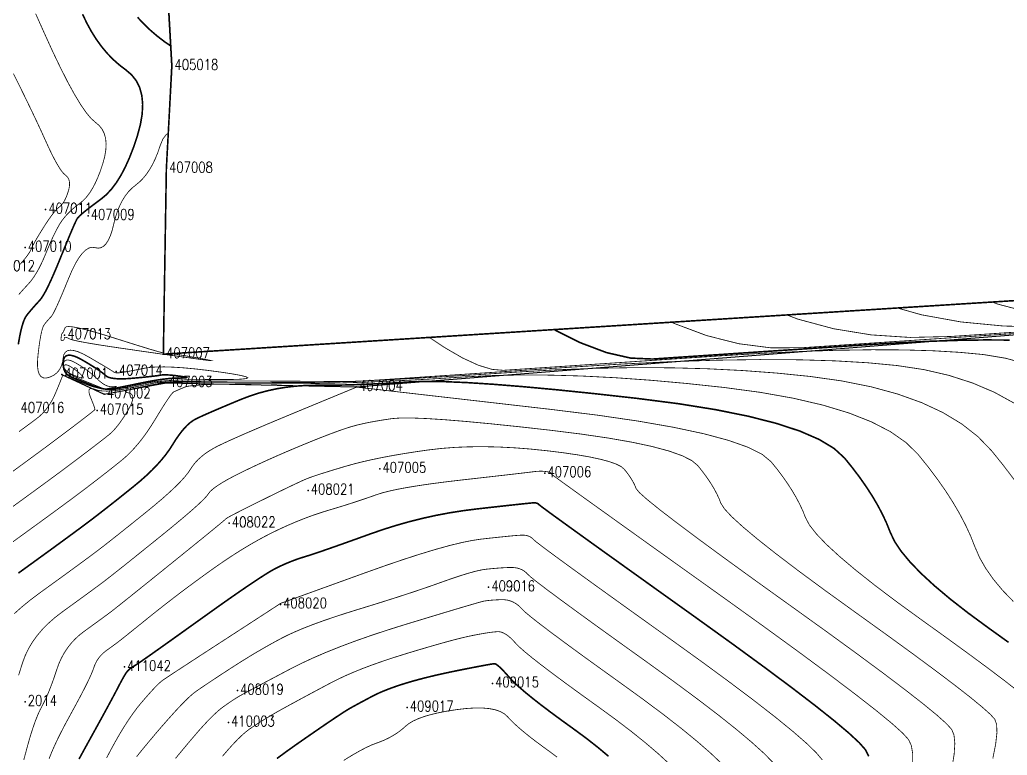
# Model space of a CAD drawing. Extents: x 871 to 1485, y 1110 to 1494.
# Drawn here: x 1000 to 1092.7, y 1243.8 to 1312.8 of the extents above; entities that cross this region are included whole.
import ezdxf

# ---------------------------------------------------------------- set-up
doc = ezdxf.new("R2010")
doc.units = 0
doc.header["$LTSCALE"] = 0.5
doc.header["$PDSIZE"] = 0.2
doc.layers.get('0').update_dxf_attribs({"linetype": 'CONTINUOUS'})
for name, color, linetype in [('DGX', 2, 'CONTINUOUS'), ('DMTZ', 3, 'CONTINUOUS'), ('JMD', 6, 'CONTINUOUS'), ('ZDH', 1, 'CONTINUOUS')]:
    doc.layers.add(name, color=color, linetype=linetype)
doc.styles.add('HZ', font='rs.shx', dxfattribs={"width": 0.8, "bigfont": 'hztxt.shx'})
doc.linetypes.add('10421', pattern='A,2,[150,AAA.SHX,S=0.5,R=0,X=0,Y=0.5],1e-11', length=2)
doc.linetypes.add('443', pattern='A,5,[169,AAA.SHX,S=0.83,R=0,X=0,Y=0],5', length=10)

msp = doc.modelspace()

# ---------------------------------------------------------------- linework, layer by layer
at = {"linetype": 'Continuous', "elevation": 10.434, "flags": 128}
msp.add_lwpolyline([(1134.378, 1289.023), (1013.46, 1281.421), (1013.743, 1298.844), (1014.262, 1308.48), (1011.575, 1356.136)], dxfattribs=at)
at = {"layer": 'DGX', "color": 3, "linetype": 'Continuous', "const_width": 0.15, "elevation": 15, "flags": 128}
for points in [[(1005.876, 1313.33), (1006.276, 1312.492), (1006.706, 1311.707), (1007.167, 1310.975), (1007.657, 1310.298), (1008.177, 1309.674), (1008.727, 1309.103), (1009.306, 1308.587), (1009.916, 1308.124), (1010.48, 1307.645), (1010.922, 1307.081), (1011.242, 1306.432), (1011.441, 1305.698), (1011.518, 1304.879), (1011.473, 1303.975), (1011.307, 1302.986), (1011.018, 1301.911), (1010.66, 1300.842), (1010.282, 1299.866), (1009.885, 1298.984), (1009.47, 1298.196), (1009.035, 1297.502), (1008.581, 1296.902), (1008.109, 1296.397), (1007.617, 1295.985), (1007.143, 1295.637), (1006.725, 1295.323), (1006.362, 1295.043), (1006.054, 1294.797), (1005.801, 1294.585), (1005.604, 1294.407), (1005.462, 1294.262), (1005.375, 1294.152), (1005.299, 1294.012), (1005.188, 1293.78), (1005.041, 1293.454), (1004.86, 1293.036), (1004.644, 1292.525), (1004.394, 1291.921), (1004.108, 1291.224), (1003.788, 1290.435), (1003.461, 1289.641), (1003.159, 1288.933), (1002.881, 1288.309), (1002.626, 1287.771), (1002.395, 1287.317), (1002.187, 1286.949), (1002.004, 1286.665), (1001.844, 1286.467), (1001.695, 1286.308), (1001.546, 1286.146), (1001.396, 1285.979), (1001.246, 1285.808), (1001.095, 1285.632), (1000.943, 1285.453), (1000.79, 1285.269), (1000.637, 1285.08), (1000.487, 1284.845), (1000.343, 1284.521), (1000.207, 1284.108), (1000.077, 1283.605), (999.954, 1283.013), (999.838, 1282.332)], [(1014.156, 1310.353), (1013.586, 1310.743), (1012.888, 1311.279), (1012.227, 1311.845), (1011.605, 1312.443), (1011.036, 1313.048)], [(1092.929, 1282.744), (1090.653, 1282.757), (1088.187, 1282.72), (1085.53, 1282.634), (1082.683, 1282.499), (1079.644, 1282.314), (1076.585, 1282.11), (1073.677, 1281.916), (1070.92, 1281.732), (1068.314, 1281.558), (1065.858, 1281.394), (1063.553, 1281.241), (1061.398, 1281.097), (1059.394, 1280.963), (1057.349, 1281.051), (1055.07, 1281.57), (1052.556, 1282.521), (1050.16, 1283.728)]]:
    msp.add_lwpolyline(points, dxfattribs=at)
at = {"layer": 'DGX', "linetype": 'Continuous', "const_width": 0.075, "flags": 128}
for points, elevation in [([(1001.468, 1313.383), (1002.244, 1311.643), (1003.038, 1309.898), (1003.778, 1308.348), (1004.465, 1306.995), (1005.097, 1305.839), (1005.676, 1304.879), (1006.2, 1304.116), (1006.671, 1303.549), (1007.087, 1303.179), (1007.439, 1302.881), (1007.714, 1302.529), (1007.914, 1302.125), (1008.038, 1301.667), (1008.086, 1301.156), (1008.058, 1300.593), (1007.954, 1299.976), (1007.774, 1299.306), (1007.551, 1298.639), (1007.315, 1298.03), (1007.068, 1297.481), (1006.809, 1296.989), (1006.538, 1296.557), (1006.255, 1296.183), (1005.96, 1295.867), (1005.653, 1295.611), (1005.351, 1295.383), (1005.069, 1295.153), (1004.807, 1294.923), (1004.566, 1294.691), (1004.344, 1294.458), (1004.143, 1294.223), (1003.963, 1293.988), (1003.802, 1293.751), (1003.649, 1293.498), (1003.49, 1293.213), (1003.325, 1292.897), (1003.154, 1292.55), (1002.977, 1292.171), (1002.794, 1291.761), (1002.606, 1291.32), (1002.411, 1290.847), (1002.212, 1290.375), (1002.011, 1289.935), (1001.808, 1289.527), (1001.602, 1289.153), (1001.393, 1288.81), (1001.183, 1288.5), (1000.969, 1288.223), (1000.754, 1287.978), (1000.536, 1287.746), (1000.318, 1287.508), (1000.098, 1287.264), (999.878, 1287.013)], 14.5), ([(999.935, 1289.781), (1000.178, 1290.052), (1000.392, 1290.303), (1000.578, 1290.534), (1000.735, 1290.745), (1000.864, 1290.937), (1000.963, 1291.108), (1001.035, 1291.259), (1001.103, 1291.415), (1001.195, 1291.601), (1001.31, 1291.817), (1001.447, 1292.064), (1001.608, 1292.34), (1001.792, 1292.646), (1001.999, 1292.983), (1002.229, 1293.35), (1002.463, 1293.713), (1002.682, 1294.04), (1002.887, 1294.33), (1003.077, 1294.585), (1003.252, 1294.802), (1003.413, 1294.983), (1003.559, 1295.128), (1003.69, 1295.236), (1003.811, 1295.338), (1003.928, 1295.463), (1004.04, 1295.611), (1004.148, 1295.783), (1004.25, 1295.977), (1004.348, 1296.195), (1004.442, 1296.436), (1004.53, 1296.7), (1004.601, 1296.966), (1004.642, 1297.21), (1004.654, 1297.433), (1004.635, 1297.636), (1004.585, 1297.817), (1004.506, 1297.977), (1004.397, 1298.116), (1004.258, 1298.235), (1004.093, 1298.381), (1003.907, 1298.606), (1003.699, 1298.908), (1003.47, 1299.288), (1003.219, 1299.746), (1002.947, 1300.282), (1002.654, 1300.896), (1002.339, 1301.588), (1001.986, 1302.368), (1001.576, 1303.248), (1001.111, 1304.227), (1000.59, 1305.306), (1000.012, 1306.484), (999.379, 1307.762)], 14), ([(1013.921, 1302.154), (1013.728, 1302.028), (1013.415, 1301.611), (1013.172, 1301.029), (1012.954, 1300.388), (1012.716, 1299.797), (1012.457, 1299.255), (1012.178, 1298.763), (1011.878, 1298.32), (1011.558, 1297.927), (1011.218, 1297.583), (1010.858, 1297.288), (1010.501, 1296.995), (1010.173, 1296.655), (1009.873, 1296.268), (1009.602, 1295.833), (1009.359, 1295.352), (1009.144, 1294.824), (1008.958, 1294.249), (1008.801, 1293.627), (1008.648, 1293.028), (1008.476, 1292.521), (1008.286, 1292.106), (1008.076, 1291.784), (1007.849, 1291.554), (1007.602, 1291.416), (1007.337, 1291.371), (1007.052, 1291.418), (1006.757, 1291.455), (1006.457, 1291.378), (1006.152, 1291.188), (1005.844, 1290.885), (1005.53, 1290.469), (1005.213, 1289.939), (1004.891, 1289.296), (1004.565, 1288.54), (1004.252, 1287.773), (1003.97, 1287.097), (1003.719, 1286.512), (1003.5, 1286.019), (1003.311, 1285.616), (1003.154, 1285.305), (1003.028, 1285.084), (1002.933, 1284.955), (1002.854, 1284.87), (1002.774, 1284.783), (1002.694, 1284.694), (1002.613, 1284.602), (1002.532, 1284.509), (1002.451, 1284.412), (1002.37, 1284.314), (1002.287, 1284.213), (1002.206, 1284.079), (1002.127, 1283.88), (1002.049, 1283.616), (1001.973, 1283.287), (1001.899, 1282.893), (1001.826, 1282.435), (1001.756, 1281.911), (1001.687, 1281.323), (1001.643, 1280.747), (1001.647, 1280.261), (1001.698, 1279.864), (1001.797, 1279.557), (1001.943, 1279.339), (1002.137, 1279.211), (1002.379, 1279.172), (1002.668, 1279.223), (1002.963, 1279.336), (1003.224, 1279.481), (1003.449, 1279.66), (1003.639, 1279.871), (1003.793, 1280.116), (1003.913, 1280.393), (1003.998, 1280.704), (1004.047, 1281.048), (1004.112, 1281.365), (1004.245, 1281.595), (1004.445, 1281.739), (1004.713, 1281.795), (1005.048, 1281.765), (1005.451, 1281.648), (1005.92, 1281.444), (1006.458, 1281.153), (1006.994, 1280.839), (1007.463, 1280.563), (1007.862, 1280.326), (1008.193, 1280.128), (1008.456, 1279.969), (1008.65, 1279.85), (1008.776, 1279.769), (1008.833, 1279.727), (1008.861, 1279.706), (1008.9, 1279.69), (1008.949, 1279.677), (1009.009, 1279.669), (1009.08, 1279.664), (1009.162, 1279.664), (1009.254, 1279.668), (1009.356, 1279.675), (1009.487, 1279.69), (1009.663, 1279.716), (1009.884, 1279.753), (1010.151, 1279.8), (1010.463, 1279.858), (1010.82, 1279.927), (1011.223, 1280.006), (1011.672, 1280.097), (1012.194, 1280.175), (1012.821, 1280.218), (1013.552, 1280.227), (1014.386, 1280.201), (1015.325, 1280.14), (1016.367, 1280.044), (1017.513, 1279.913), (1018.763, 1279.747), (1019.903, 1279.576), (1020.72, 1279.428), (1021.214, 1279.304), (1021.384, 1279.204), (1021.231, 1279.127), (1020.755, 1279.073), (1019.956, 1279.044), (1018.833, 1279.038), (1017.605, 1279.038), (1016.488, 1279.028), (1015.483, 1279.007), (1014.59, 1278.975), (1013.808, 1278.932), (1013.139, 1278.879), (1012.581, 1278.815), (1012.135, 1278.741), (1011.748, 1278.662), (1011.369, 1278.585), (1010.997, 1278.509), (1010.633, 1278.435), (1010.276, 1278.363), (1009.927, 1278.292), (1009.584, 1278.224), (1009.25, 1278.157), (1008.909, 1278.107), (1008.547, 1278.09), (1008.166, 1278.106), (1007.764, 1278.155), (1007.343, 1278.237), (1006.901, 1278.351), (1006.438, 1278.499), (1005.956, 1278.679), (1005.495, 1278.863), (1005.095, 1279.021), (1004.758, 1279.153), (1004.482, 1279.26), (1004.269, 1279.341), (1004.118, 1279.397), (1004.028, 1279.426), (1004.001, 1279.43), (1003.994, 1279.397), (1003.966, 1279.316), (1003.917, 1279.186), (1003.846, 1279.008), (1003.755, 1278.781), (1003.642, 1278.506), (1003.509, 1278.183), (1003.354, 1277.811), (1003.181, 1277.427), (1002.996, 1277.066), (1002.796, 1276.73), (1002.584, 1276.417), (1002.358, 1276.127), (1002.118, 1275.862), (1001.865, 1275.62), (1001.599, 1275.402), (1001.312, 1275.186), (1000.999, 1274.953), (1000.66, 1274.702), (1000.294, 1274.433), (999.902, 1274.146)], 15.5), ([(1091.304, 1286.315), (1091.797, 1286.126), (1094.542, 1285.409), (1097.587, 1284.912), (1100.93, 1284.635), (1104.573, 1284.578), (1108.514, 1284.741), (1112.409, 1285.017), (1115.912, 1285.301), (1119.021, 1285.591), (1121.738, 1285.889), (1124.063, 1286.194), (1125.994, 1286.505), (1127.533, 1286.824), (1128.68, 1287.15), (1129.566, 1287.487), (1130.326, 1287.84), (1130.958, 1288.207), (1131.464, 1288.591), (1131.716, 1288.856)], 13), ([(1082.401, 1285.755), (1084.647, 1285.119), (1088.341, 1284.449), (1092.363, 1284.062), (1096.711, 1283.959)], 13.5), ([(1093.642, 1283.373), (1091.432, 1283.226), (1089.13, 1283.072), (1086.737, 1282.912), (1084.251, 1282.747), (1081.674, 1282.575), (1079.005, 1282.397), (1076.244, 1282.212), (1073.392, 1282.022), (1070.47, 1282.02), (1067.501, 1282.401), (1064.485, 1283.164), (1061.422, 1284.309), (1061.193, 1284.422)], 14.5), ([(1072.021, 1285.103), (1073.034, 1284.714), (1076.413, 1283.806), (1079.932, 1283.231), (1083.59, 1282.99), (1087.389, 1283.081), (1091.09, 1283.328), (1094.457, 1283.553)], 14), ([(1014.273, 1281.472), (1014.639, 1281.415), (1015.159, 1281.329), (1015.773, 1281.224), (1016.48, 1281.101), (1017.14, 1280.982), (1017.611, 1280.893), (1017.893, 1280.835), (1017.988, 1280.806), (1017.893, 1280.808), (1017.61, 1280.839), (1017.138, 1280.9), (1016.478, 1280.991), (1015.771, 1281.09), (1015.157, 1281.176), (1014.637, 1281.249), (1014.21, 1281.308), (1013.878, 1281.354), (1013.639, 1281.387), (1013.494, 1281.406), (1013.443, 1281.412), (1013.373, 1281.42), (1013.172, 1281.448), (1012.84, 1281.496), (1012.378, 1281.562), (1011.784, 1281.648), (1011.06, 1281.753), (1010.205, 1281.878), (1009.219, 1282.021), (1008.227, 1282.169), (1007.353, 1282.305), (1006.598, 1282.429), (1005.961, 1282.542), (1005.443, 1282.643), (1005.044, 1282.733), (1004.763, 1282.81), (1004.6, 1282.877), (1004.503, 1282.93), (1004.418, 1282.971), (1004.346, 1282.997), (1004.286, 1283.01), (1004.239, 1283.01), (1004.203, 1282.996), (1004.181, 1282.969), (1004.17, 1282.928), (1004.164, 1282.883), (1004.153, 1282.842), (1004.137, 1282.805), (1004.116, 1282.773), (1004.091, 1282.745), (1004.062, 1282.721), (1004.027, 1282.702), (1003.988, 1282.687), (1003.95, 1282.681), (1003.918, 1282.686), (1003.893, 1282.703), (1003.873, 1282.731), (1003.86, 1282.772), (1003.854, 1282.824), (1003.853, 1282.888), (1003.859, 1282.964), (1003.868, 1283.042), (1003.877, 1283.111), (1003.887, 1283.172), (1003.897, 1283.224), (1003.907, 1283.267), (1003.917, 1283.302), (1003.927, 1283.328), (1003.938, 1283.346), (1003.949, 1283.359), (1003.96, 1283.372), (1003.97, 1283.385), (1003.981, 1283.397), (1003.992, 1283.409), (1004.002, 1283.421), (1004.013, 1283.433), (1004.023, 1283.444), (1004.036, 1283.461), (1004.052, 1283.49), (1004.073, 1283.531), (1004.098, 1283.584), (1004.127, 1283.649), (1004.16, 1283.726), (1004.197, 1283.816), (1004.239, 1283.917), (1004.35, 1283.995), (1004.596, 1284.015), (1004.978, 1283.977), (1005.496, 1283.88), (1006.149, 1283.725), (1006.937, 1283.512), (1007.861, 1283.241), (1008.92, 1282.912), (1009.977, 1282.577), (1010.894, 1282.29), (1011.67, 1282.049), (1012.306, 1281.856), (1012.802, 1281.71), (1013.157, 1281.612), (1013.372, 1281.56), (1013.446, 1281.556), (1013.462, 1281.559)], 16), ([(1094.547, 1280.499), (1092.549, 1281.041), (1090.48, 1281.383), (1088.25, 1281.593), (1085.77, 1281.738), (1083.041, 1281.818), (1080.061, 1281.835), (1076.832, 1281.786), (1073.353, 1281.674), (1069.624, 1281.497), (1065.645, 1281.255), (1061.738, 1280.994), (1058.224, 1280.76), (1055.104, 1280.552), (1052.376, 1280.37), (1050.042, 1280.214), (1048.1, 1280.085), (1046.552, 1279.981), (1045.397, 1279.904), (1044.331, 1279.991), (1043.051, 1280.378), (1041.556, 1281.067), (1039.846, 1282.056), (1038.449, 1282.992)], 15.5)]:
    msp.add_lwpolyline(points, dxfattribs=dict(at, elevation=elevation))
for points in [[(999.015, 1270.197), (1000.057, 1270.956), (1001.032, 1271.671), (1001.943, 1272.34), (1002.787, 1272.965), (1003.565, 1273.546), (1004.278, 1274.081), (1004.916, 1274.564), (1005.47, 1274.985), (1005.94, 1275.344), (1006.326, 1275.642), (1006.628, 1275.878), (1006.847, 1276.052), (1006.981, 1276.165), (1007.031, 1276.216), (1007.032, 1276.252), (1007.018, 1276.319), (1006.989, 1276.418), (1006.945, 1276.548), (1006.886, 1276.709), (1006.812, 1276.901), (1006.723, 1277.125), (1006.618, 1277.38), (1006.527, 1277.628), (1006.477, 1277.832), (1006.468, 1277.991), (1006.501, 1278.105), (1006.574, 1278.175), (1006.689, 1278.2), (1006.844, 1278.18), (1007.041, 1278.115), (1007.275, 1278.04), (1007.541, 1277.987), (1007.841, 1277.958), (1008.174, 1277.951), (1008.539, 1277.967), (1008.938, 1278.006), (1009.369, 1278.068), (1009.833, 1278.152), (1010.299, 1278.246), (1010.736, 1278.333), (1011.142, 1278.415), (1011.519, 1278.491), (1011.867, 1278.561), (1012.184, 1278.625), (1012.472, 1278.684), (1012.731, 1278.736), (1013.098, 1278.783), (1013.711, 1278.821), (1014.572, 1278.852), (1015.679, 1278.876), (1017.032, 1278.892), (1018.632, 1278.901), (1020.479, 1278.903), (1022.573, 1278.896), (1024.652, 1278.887), (1026.456, 1278.879), (1027.985, 1278.872), (1029.239, 1278.867), (1030.218, 1278.863), (1030.922, 1278.859), (1031.351, 1278.857), (1031.504, 1278.857), (1031.834, 1278.878), (1032.794, 1278.941), (1034.382, 1279.046), (1036.599, 1279.193), (1039.444, 1279.383), (1042.919, 1279.614), (1047.022, 1279.887), (1051.754, 1280.203), (1056.648, 1280.5), (1061.236, 1280.718), (1065.519, 1280.856), (1069.496, 1280.914), (1073.168, 1280.893), (1076.534, 1280.793), (1079.594, 1280.614), (1082.349, 1280.354), (1084.873, 1279.973), (1087.24, 1279.427), (1089.45, 1278.717), (1091.503, 1277.842), (1093.398, 1276.802)], [(998.893, 1266.8), (1000.269, 1267.8), (1001.507, 1268.703), (1002.607, 1269.508), (1003.569, 1270.216), (1004.392, 1270.828), (1005.078, 1271.342), (1005.668, 1271.788), (1006.207, 1272.197), (1006.693, 1272.567), (1007.128, 1272.9), (1007.51, 1273.194), (1007.84, 1273.451), (1008.119, 1273.669), (1008.345, 1273.85), (1008.548, 1274.026), (1008.755, 1274.231), (1008.967, 1274.466), (1009.184, 1274.73), (1009.405, 1275.023), (1009.631, 1275.345), (1009.862, 1275.697), (1010.098, 1276.077), (1010.307, 1276.45), (1010.459, 1276.778), (1010.555, 1277.06), (1010.593, 1277.297), (1010.574, 1277.489), (1010.498, 1277.635), (1010.365, 1277.736), (1010.175, 1277.792), (1009.998, 1277.829), (1009.906, 1277.873), (1009.898, 1277.924), (1009.974, 1277.983), (1010.134, 1278.048), (1010.379, 1278.121), (1010.707, 1278.201), (1011.12, 1278.289), (1011.552, 1278.375), (1011.94, 1278.453), (1012.283, 1278.522), (1012.581, 1278.581), (1012.835, 1278.632), (1013.044, 1278.674), (1013.208, 1278.708), (1013.327, 1278.732), (1013.473, 1278.75), (1013.718, 1278.766), (1014.06, 1278.778), (1014.501, 1278.788), (1015.04, 1278.794), (1015.678, 1278.798), (1016.414, 1278.798), (1017.247, 1278.796), (1018.16, 1278.792), (1019.13, 1278.787), (1020.159, 1278.783), (1021.245, 1278.778), (1022.391, 1278.773), (1023.594, 1278.767), (1024.856, 1278.762), (1026.176, 1278.756), (1027.677, 1278.766), (1029.482, 1278.808), (1031.591, 1278.883), (1034.004, 1278.99), (1036.721, 1279.129), (1039.742, 1279.301), (1043.067, 1279.504), (1046.696, 1279.74), (1050.435, 1279.955), (1054.088, 1280.093), (1057.656, 1280.155), (1061.139, 1280.141), (1064.537, 1280.051), (1067.85, 1279.885), (1071.077, 1279.644), (1074.219, 1279.326), (1077.197, 1278.905), (1079.932, 1278.356), (1082.425, 1277.677), (1084.674, 1276.87), (1086.681, 1275.934), (1088.444, 1274.868), (1089.965, 1273.674), (1091.243, 1272.351), (1092.354, 1270.974), (1093.376, 1269.621)], [(999.198, 1263.707), (1000.49, 1264.644), (1001.665, 1265.497), (1002.722, 1266.268), (1003.661, 1266.955), (1004.482, 1267.56), (1005.185, 1268.082), (1005.77, 1268.521), (1006.29, 1268.914), (1006.794, 1269.299), (1007.285, 1269.677), (1007.761, 1270.045), (1008.223, 1270.406), (1008.671, 1270.759), (1009.105, 1271.103), (1009.524, 1271.44), (1009.933, 1271.79), (1010.338, 1272.176), (1010.738, 1272.599), (1011.134, 1273.058), (1011.524, 1273.553), (1011.91, 1274.085), (1012.292, 1274.652), (1012.668, 1275.256), (1013.023, 1275.841), (1013.339, 1276.352), (1013.617, 1276.79), (1013.856, 1277.153), (1014.056, 1277.444), (1014.217, 1277.66), (1014.34, 1277.803), (1014.425, 1277.872), (1014.498, 1277.907), (1014.589, 1277.949), (1014.698, 1277.997), (1014.824, 1278.052), (1014.967, 1278.114), (1015.127, 1278.182), (1015.306, 1278.256), (1015.501, 1278.338), (1015.812, 1278.416), (1016.335, 1278.483), (1017.071, 1278.538), (1018.021, 1278.582), (1019.183, 1278.614), (1020.558, 1278.635), (1022.146, 1278.644), (1023.946, 1278.641), (1025.892, 1278.643), (1027.913, 1278.668), (1030.011, 1278.714), (1032.184, 1278.783), (1034.433, 1278.874), (1036.759, 1278.986), (1039.161, 1279.121), (1041.638, 1279.278), (1044.222, 1279.409), (1046.94, 1279.468), (1049.794, 1279.454), (1052.782, 1279.368), (1055.906, 1279.209), (1059.165, 1278.978), (1062.559, 1278.674), (1066.089, 1278.297), (1069.521, 1277.837), (1072.625, 1277.284), (1075.4, 1276.638), (1077.846, 1275.898), (1079.963, 1275.065), (1081.751, 1274.139), (1083.211, 1273.119), (1084.341, 1272.006), (1085.27, 1270.856), (1086.124, 1269.726), (1086.903, 1268.614), (1087.607, 1267.521), (1088.236, 1266.448), (1088.79, 1265.393), (1089.269, 1264.358), (1089.673, 1263.341), (1090.111, 1262.33), (1090.692, 1261.311), (1091.415, 1260.282), (1092.28, 1259.245), (1093.288, 1258.2)], [(999.459, 1257.056), (1000.175, 1257.696), (1000.991, 1258.359), (1001.907, 1259.045), (1002.834, 1259.715), (1003.684, 1260.33), (1004.456, 1260.891), (1005.151, 1261.398), (1005.768, 1261.85), (1006.308, 1262.248), (1006.771, 1262.591), (1007.155, 1262.879), (1007.532, 1263.166), (1007.97, 1263.505), (1008.469, 1263.895), (1009.029, 1264.337), (1009.65, 1264.83), (1010.333, 1265.375), (1011.076, 1265.971), (1011.881, 1266.619), (1012.676, 1267.271), (1013.392, 1267.879), (1014.027, 1268.444), (1014.582, 1268.965), (1015.058, 1269.442), (1015.453, 1269.876), (1015.768, 1270.266), (1016.004, 1270.612), (1016.215, 1270.93), (1016.458, 1271.236), (1016.732, 1271.528), (1017.039, 1271.808), (1017.377, 1272.075), (1017.747, 1272.329), (1018.149, 1272.57), (1018.582, 1272.798), (1019.091, 1273.042), (1019.718, 1273.331), (1020.464, 1273.664), (1021.328, 1274.042), (1022.31, 1274.464), (1023.412, 1274.931), (1024.631, 1275.442), (1025.97, 1275.997), (1027.28, 1276.539), (1028.416, 1277.009), (1029.379, 1277.406), (1030.167, 1277.732), (1030.781, 1277.985), (1031.22, 1278.167), (1031.486, 1278.276), (1031.577, 1278.314), (1031.582, 1278.315), (1031.586, 1278.316), (1031.592, 1278.317), (1031.597, 1278.318), (1031.603, 1278.319), (1031.609, 1278.321), (1031.616, 1278.322), (1031.623, 1278.323), (1031.915, 1278.291), (1032.778, 1278.193), (1034.21, 1278.03), (1036.212, 1277.801), (1038.785, 1277.506), (1041.928, 1277.146), (1045.64, 1276.72), (1049.923, 1276.228), (1054.242, 1275.693), (1058.063, 1275.135), (1061.387, 1274.554), (1064.213, 1273.952), (1066.541, 1273.327), (1068.371, 1272.68), (1069.703, 1272.01), (1070.538, 1271.318), (1071.101, 1270.621), (1071.619, 1269.935), (1072.091, 1269.261), (1072.518, 1268.599), (1072.899, 1267.948), (1073.235, 1267.308), (1073.526, 1266.681), (1073.771, 1266.064), (1074.136, 1265.38), (1074.788, 1264.548), (1075.726, 1263.567), (1076.951, 1262.439), (1078.462, 1261.162), (1080.259, 1259.737), (1082.342, 1258.165), (1084.712, 1256.444), (1087.081, 1254.743), (1089.161, 1253.23), (1090.954, 1251.906), (1092.458, 1250.769), (1093.674, 1249.82)], [(999.866, 1251.273), (1000.041, 1251.835), (1000.243, 1252.47), (1000.491, 1253.133), (1000.801, 1253.776), (1001.173, 1254.4), (1001.607, 1255.003), (1002.104, 1255.588), (1002.663, 1256.152), (1003.284, 1256.697), (1003.967, 1257.223), (1004.653, 1257.718), (1005.281, 1258.174), (1005.852, 1258.589), (1006.366, 1258.963), (1006.822, 1259.297), (1007.221, 1259.591), (1007.563, 1259.845), (1007.848, 1260.058), (1008.153, 1260.292), (1008.557, 1260.608), (1009.06, 1261.004), (1009.662, 1261.482), (1010.363, 1262.042), (1011.163, 1262.683), (1012.062, 1263.405), (1013.06, 1264.209), (1014.048, 1265.011), (1014.918, 1265.73), (1015.671, 1266.366), (1016.307, 1266.918), (1016.824, 1267.386), (1017.224, 1267.771), (1017.507, 1268.072), (1017.671, 1268.29), (1017.811, 1268.475), (1018.017, 1268.677), (1018.29, 1268.897), (1018.631, 1269.135), (1019.038, 1269.39), (1019.512, 1269.663), (1020.053, 1269.953), (1020.661, 1270.262), (1021.312, 1270.579), (1021.984, 1270.899), (1022.675, 1271.22), (1023.387, 1271.543), (1024.118, 1271.868), (1024.87, 1272.195), (1025.641, 1272.524), (1026.432, 1272.854), (1027.206, 1273.171), (1027.925, 1273.461), (1028.589, 1273.722), (1029.199, 1273.955), (1029.753, 1274.16), (1030.253, 1274.338), (1030.697, 1274.487), (1031.087, 1274.608), (1031.464, 1274.714), (1031.872, 1274.816), (1032.31, 1274.916), (1032.779, 1275.013), (1033.278, 1275.107), (1033.807, 1275.198), (1034.366, 1275.286), (1034.956, 1275.372), (1035.716, 1275.428), (1036.786, 1275.43), (1038.166, 1275.377), (1039.855, 1275.269), (1041.855, 1275.106), (1044.165, 1274.889), (1046.785, 1274.617), (1049.715, 1274.29), (1052.631, 1273.928), (1055.212, 1273.551), (1057.456, 1273.159), (1059.365, 1272.752), (1060.937, 1272.33), (1062.173, 1271.893), (1063.073, 1271.441), (1063.636, 1270.974), (1064.017, 1270.503), (1064.366, 1270.04), (1064.685, 1269.585), (1064.973, 1269.137), (1065.231, 1268.698), (1065.458, 1268.266), (1065.654, 1267.842), (1065.82, 1267.426), (1066.149, 1266.905), (1066.836, 1266.166), (1067.882, 1265.21), (1069.286, 1264.035), (1071.048, 1262.643), (1073.169, 1261.033), (1075.648, 1259.206), (1078.485, 1257.161), (1081.328, 1255.119), (1083.825, 1253.304), (1085.976, 1251.713), (1087.782, 1250.349), (1089.241, 1249.21), (1090.355, 1248.296), (1091.122, 1247.609), (1091.544, 1247.146), (1091.718, 1246.654), (1091.745, 1245.877), (1091.625, 1244.815), (1091.357, 1243.468)], [(1000.354, 1243.338), (1000.501, 1243.883), (1000.666, 1244.499), (1000.84, 1245.13), (1001.014, 1245.717), (1001.187, 1246.262), (1001.36, 1246.764), (1001.533, 1247.223), (1001.705, 1247.639), (1001.876, 1248.012), (1002.048, 1248.343), (1002.219, 1248.668), (1002.392, 1249.024), (1002.566, 1249.412), (1002.741, 1249.831), (1002.918, 1250.281), (1003.095, 1250.764), (1003.274, 1251.277), (1003.454, 1251.822), (1003.652, 1252.369), (1003.886, 1252.887), (1004.154, 1253.377), (1004.458, 1253.839), (1004.798, 1254.272), (1005.172, 1254.677), (1005.582, 1255.053), (1006.027, 1255.401), (1006.471, 1255.722), (1006.878, 1256.017), (1007.248, 1256.286), (1007.58, 1256.528), (1007.876, 1256.745), (1008.135, 1256.935), (1008.356, 1257.099), (1008.54, 1257.238), (1008.774, 1257.418), (1009.145, 1257.71), (1009.652, 1258.114), (1010.296, 1258.628), (1011.077, 1259.254), (1011.994, 1259.991), (1013.048, 1260.839), (1014.238, 1261.799), (1015.419, 1262.752), (1016.445, 1263.582), (1017.316, 1264.288), (1018.031, 1264.871), (1018.591, 1265.331), (1018.996, 1265.667), (1019.245, 1265.879), (1019.339, 1265.968), (1019.407, 1266.02), (1019.576, 1266.119), (1019.848, 1266.267), (1020.222, 1266.462), (1020.698, 1266.706), (1021.277, 1266.997), (1021.957, 1267.337), (1022.74, 1267.725), (1023.534, 1268.116), (1024.25, 1268.467), (1024.887, 1268.776), (1025.446, 1269.045), (1025.926, 1269.273), (1026.328, 1269.46), (1026.65, 1269.606), (1026.895, 1269.711), (1027.132, 1269.804), (1027.434, 1269.913), (1027.8, 1270.038), (1028.231, 1270.179), (1028.725, 1270.335), (1029.285, 1270.508), (1029.909, 1270.697), (1030.597, 1270.902), (1031.347, 1271.112), (1032.158, 1271.317), (1033.029, 1271.515), (1033.96, 1271.708), (1034.952, 1271.895), (1036.004, 1272.076), (1037.116, 1272.251), (1038.289, 1272.421), (1039.516, 1272.565), (1040.794, 1272.666), (1042.121, 1272.723), (1043.498, 1272.737), (1044.926, 1272.706), (1046.403, 1272.632), (1047.929, 1272.514), (1049.506, 1272.352), (1051.021, 1272.164), (1052.361, 1271.968), (1053.526, 1271.765), (1054.517, 1271.553), (1055.333, 1271.334), (1055.975, 1271.107), (1056.442, 1270.872), (1056.735, 1270.63), (1056.932, 1270.385), (1057.114, 1270.145), (1057.279, 1269.908), (1057.429, 1269.676), (1057.563, 1269.448), (1057.68, 1269.224), (1057.782, 1269.004), (1057.868, 1268.788), (1058.161, 1268.43), (1058.885, 1267.785), (1060.038, 1266.852), (1061.622, 1265.632), (1063.635, 1264.124), (1066.079, 1262.33), (1068.953, 1260.247), (1072.257, 1257.877), (1075.575, 1255.495), (1078.489, 1253.377), (1080.999, 1251.521), (1083.105, 1249.929), (1084.808, 1248.6), (1086.108, 1247.534), (1087.003, 1246.732), (1087.495, 1246.192), (1087.714, 1245.661), (1087.791, 1244.881), (1087.725, 1243.854), (1087.518, 1242.579)], [(1002.722, 1243.429), (1002.948, 1243.997), (1003.218, 1244.613), (1003.531, 1245.279), (1003.887, 1245.994), (1004.286, 1246.758), (1004.729, 1247.572), (1005.169, 1248.374), (1005.561, 1249.103), (1005.906, 1249.759), (1006.203, 1250.342), (1006.452, 1250.853), (1006.654, 1251.291), (1006.808, 1251.656), (1006.914, 1251.948), (1007.004, 1252.197), (1007.111, 1252.433), (1007.233, 1252.657), (1007.372, 1252.867), (1007.526, 1253.065), (1007.697, 1253.249), (1007.884, 1253.421), (1008.087, 1253.58), (1008.289, 1253.726), (1008.475, 1253.86), (1008.643, 1253.983), (1008.795, 1254.093), (1008.93, 1254.192), (1009.048, 1254.279), (1009.149, 1254.354), (1009.233, 1254.417), (1009.345, 1254.503), (1009.529, 1254.649), (1009.787, 1254.854), (1010.117, 1255.118), (1010.52, 1255.441), (1010.995, 1255.824), (1011.544, 1256.265), (1012.165, 1256.766), (1012.83, 1257.298), (1013.51, 1257.833), (1014.206, 1258.372), (1014.916, 1258.915), (1015.642, 1259.461), (1016.383, 1260.011), (1017.14, 1260.564), (1017.911, 1261.121), (1018.684, 1261.666), (1019.443, 1262.182), (1020.189, 1262.67), (1020.922, 1263.129), (1021.642, 1263.56), (1022.349, 1263.963), (1023.042, 1264.338), (1023.723, 1264.684), (1024.394, 1265.007), (1025.059, 1265.312), (1025.72, 1265.598), (1026.375, 1265.866), (1027.025, 1266.117), (1027.669, 1266.349), (1028.309, 1266.562), (1028.942, 1266.758), (1029.565, 1266.944), (1030.17, 1267.128), (1030.757, 1267.312), (1031.327, 1267.495), (1031.879, 1267.676), (1032.414, 1267.856), (1032.931, 1268.035), (1033.43, 1268.213), (1033.986, 1268.39), (1034.671, 1268.567), (1035.486, 1268.743), (1036.432, 1268.918), (1037.507, 1269.092), (1038.711, 1269.266), (1040.046, 1269.44), (1041.511, 1269.612), (1042.954, 1269.775), (1044.225, 1269.919), (1045.323, 1270.044), (1046.248, 1270.15), (1047.002, 1270.237), (1047.582, 1270.306), (1047.99, 1270.355), (1048.226, 1270.385), (1048.373, 1270.403), (1048.517, 1270.418), (1048.657, 1270.428), (1048.792, 1270.433), (1048.924, 1270.435), (1049.053, 1270.432), (1049.177, 1270.425), (1049.298, 1270.413), (1049.41, 1270.399), (1049.509, 1270.385), (1049.595, 1270.37), (1049.669, 1270.354), (1049.729, 1270.338), (1049.777, 1270.321), (1049.811, 1270.304), (1049.833, 1270.286), (1049.848, 1270.267), (1049.861, 1270.25), (1049.873, 1270.232), (1049.885, 1270.215), (1049.894, 1270.198), (1049.903, 1270.181), (1049.911, 1270.165), (1049.917, 1270.149), (1050.174, 1269.955), (1050.933, 1269.403), (1052.194, 1268.494), (1053.957, 1267.229), (1056.222, 1265.606), (1058.989, 1263.626), (1062.259, 1261.288), (1066.03, 1258.594), (1069.822, 1255.872), (1073.152, 1253.45), (1076.022, 1251.329), (1078.429, 1249.509), (1080.376, 1247.99), (1081.861, 1246.772), (1082.884, 1245.855), (1083.446, 1245.238), (1083.71, 1244.667), (1083.836, 1243.885), (1083.826, 1242.893)], [(1008.131, 1243.518), (1008.565, 1244.344), (1008.991, 1245.119), (1009.409, 1245.841), (1009.818, 1246.512), (1010.219, 1247.131), (1010.612, 1247.698), (1010.997, 1248.214), (1011.373, 1248.677), (1011.73, 1249.093), (1012.058, 1249.467), (1012.356, 1249.797), (1012.625, 1250.085), (1012.864, 1250.33), (1013.073, 1250.532), (1013.252, 1250.691), (1013.402, 1250.808), (1013.609, 1250.949), (1013.958, 1251.181), (1014.45, 1251.506), (1015.084, 1251.922), (1015.862, 1252.429), (1016.782, 1253.029), (1017.844, 1253.72), (1019.05, 1254.502), (1020.249, 1255.28), (1021.293, 1255.958), (1022.181, 1256.534), (1022.913, 1257.01), (1023.489, 1257.386), (1023.91, 1257.66), (1024.176, 1257.834), (1024.286, 1257.908), (1024.316, 1257.929), (1024.343, 1257.949), (1024.368, 1257.966), (1024.389, 1257.98), (1024.408, 1257.993), (1024.423, 1258.002), (1024.436, 1258.01), (1024.445, 1258.015), (1024.453, 1258.019), (1024.461, 1258.022), (1024.469, 1258.026), (1024.477, 1258.029), (1024.484, 1258.032), (1024.492, 1258.035), (1024.5, 1258.037), (1024.507, 1258.04), (1024.636, 1258.086), (1025.009, 1258.22), (1025.625, 1258.443), (1026.485, 1258.753), (1027.588, 1259.152), (1028.935, 1259.639), (1030.525, 1260.214), (1032.359, 1260.876), (1034.24, 1261.545), (1035.975, 1262.136), (1037.562, 1262.649), (1039.002, 1263.085), (1040.295, 1263.444), (1041.441, 1263.725), (1042.439, 1263.929), (1043.291, 1264.055), (1044.031, 1264.138), (1044.697, 1264.21), (1045.287, 1264.272), (1045.803, 1264.325), (1046.244, 1264.367), (1046.611, 1264.398), (1046.902, 1264.42), (1047.119, 1264.432), (1047.293, 1264.431), (1047.457, 1264.416), (1047.61, 1264.386), (1047.752, 1264.342), (1047.884, 1264.283), (1048.006, 1264.21), (1048.117, 1264.123), (1048.217, 1264.02), (1048.502, 1263.778), (1049.167, 1263.269), (1050.213, 1262.494), (1051.639, 1261.452), (1053.445, 1260.144), (1055.631, 1258.57), (1058.197, 1256.729), (1061.144, 1254.622), (1064.111, 1252.485), (1066.737, 1250.556), (1069.023, 1248.833), (1070.969, 1247.318), (1072.574, 1246.01), (1073.84, 1244.91), (1074.765, 1244.016), (1075.349, 1243.33)], [(1010.944, 1243.626), (1011.467, 1244.275), (1012.057, 1244.99), (1012.716, 1245.772), (1013.381, 1246.546), (1013.991, 1247.241), (1014.545, 1247.856), (1015.045, 1248.391), (1015.489, 1248.847), (1015.878, 1249.223), (1016.212, 1249.519), (1016.491, 1249.736), (1016.764, 1249.926), (1017.08, 1250.142), (1017.438, 1250.385), (1017.84, 1250.653), (1018.284, 1250.948), (1018.772, 1251.269), (1019.303, 1251.615), (1019.876, 1251.988), (1020.47, 1252.369), (1021.062, 1252.74), (1021.651, 1253.101), (1022.238, 1253.452), (1022.822, 1253.792), (1023.404, 1254.122), (1023.984, 1254.443), (1024.562, 1254.753), (1025.178, 1255.062), (1025.874, 1255.379), (1026.649, 1255.704), (1027.504, 1256.037), (1028.439, 1256.378), (1029.454, 1256.727), (1030.548, 1257.085), (1031.722, 1257.45), (1032.907, 1257.813), (1034.034, 1258.164), (1035.102, 1258.503), (1036.113, 1258.829), (1037.066, 1259.143), (1037.96, 1259.445), (1038.797, 1259.734), (1039.575, 1260.011), (1040.296, 1260.267), (1040.96, 1260.494), (1041.566, 1260.69), (1042.115, 1260.857), (1042.607, 1260.994), (1043.041, 1261.101), (1043.418, 1261.179), (1043.738, 1261.227), (1044.028, 1261.258), (1044.315, 1261.286), (1044.601, 1261.312), (1044.884, 1261.335), (1045.164, 1261.355), (1045.443, 1261.372), (1045.719, 1261.386), (1045.993, 1261.397), (1046.258, 1261.396), (1046.507, 1261.373), (1046.74, 1261.328), (1046.956, 1261.261), (1047.157, 1261.171), (1047.342, 1261.06), (1047.51, 1260.927), (1047.663, 1260.772), (1047.964, 1260.497), (1048.579, 1260.007), (1049.508, 1259.3), (1050.751, 1258.377), (1052.307, 1257.238), (1054.177, 1255.882), (1056.361, 1254.311), (1058.859, 1252.523), (1061.376, 1250.706), (1063.618, 1249.045), (1065.586, 1247.541), (1067.278, 1246.195), (1068.696, 1245.005), (1069.839, 1243.972), (1070.707, 1243.095)], [(1014.602, 1243.47), (1015.004, 1243.959), (1015.421, 1244.459), (1015.852, 1244.973), (1016.298, 1245.499), (1016.739, 1246.01), (1017.156, 1246.477), (1017.549, 1246.901), (1017.919, 1247.281), (1018.264, 1247.617), (1018.585, 1247.911), (1018.883, 1248.16), (1019.156, 1248.366), (1019.411, 1248.544), (1019.65, 1248.709), (1019.875, 1248.86), (1020.086, 1248.999), (1020.282, 1249.124), (1020.463, 1249.236), (1020.63, 1249.335), (1020.782, 1249.422), (1020.98, 1249.529), (1021.285, 1249.693), (1021.696, 1249.913), (1022.214, 1250.188), (1022.838, 1250.52), (1023.569, 1250.908), (1024.406, 1251.351), (1025.35, 1251.851), (1026.392, 1252.378), (1027.524, 1252.905), (1028.746, 1253.431), (1030.057, 1253.956), (1031.457, 1254.48), (1032.948, 1255.004), (1034.527, 1255.527), (1036.197, 1256.049), (1037.812, 1256.539), (1039.229, 1256.968), (1040.446, 1257.334), (1041.465, 1257.638), (1042.285, 1257.88), (1042.907, 1258.06), (1043.33, 1258.178), (1043.554, 1258.234), (1043.689, 1258.258), (1043.844, 1258.28), (1044.018, 1258.3), (1044.213, 1258.319), (1044.428, 1258.335), (1044.663, 1258.35), (1044.918, 1258.363), (1045.193, 1258.375), (1045.472, 1258.37), (1045.74, 1258.337), (1045.996, 1258.274), (1046.241, 1258.182), (1046.475, 1258.061), (1046.698, 1257.911), (1046.909, 1257.732), (1047.108, 1257.523), (1047.426, 1257.217), (1047.991, 1256.745), (1048.803, 1256.106), (1049.863, 1255.302), (1051.169, 1254.332), (1052.723, 1253.195), (1054.525, 1251.893), (1056.573, 1250.424), (1058.641, 1248.926), (1060.499, 1247.535), (1062.148, 1246.25), (1063.587, 1245.071), (1064.818, 1243.999), (1065.838, 1243.034)], [(1019.006, 1243.666), (1019.518, 1244.263), (1019.996, 1244.793), (1020.439, 1245.254), (1020.847, 1245.648), (1021.22, 1245.974), (1021.559, 1246.232), (1021.89, 1246.459), (1022.241, 1246.69), (1022.61, 1246.925), (1022.999, 1247.166), (1023.407, 1247.411), (1023.834, 1247.66), (1024.28, 1247.915), (1024.746, 1248.173), (1025.232, 1248.44), (1025.739, 1248.716), (1026.267, 1249.002), (1026.817, 1249.299), (1027.388, 1249.605), (1027.981, 1249.922), (1028.594, 1250.248), (1029.229, 1250.585), (1029.904, 1250.926), (1030.637, 1251.267), (1031.427, 1251.608), (1032.276, 1251.948), (1033.183, 1252.287), (1034.148, 1252.626), (1035.17, 1252.964), (1036.251, 1253.302), (1037.319, 1253.624), (1038.302, 1253.915), (1039.202, 1254.174), (1040.016, 1254.402), (1040.747, 1254.598), (1041.393, 1254.763), (1041.954, 1254.896), (1042.432, 1254.998), (1042.851, 1255.08), (1043.238, 1255.151), (1043.592, 1255.213), (1043.913, 1255.264), (1044.203, 1255.305), (1044.46, 1255.337), (1044.684, 1255.358), (1044.876, 1255.369), (1045.057, 1255.358), (1045.245, 1255.31), (1045.442, 1255.227), (1045.648, 1255.108), (1045.862, 1254.954), (1046.084, 1254.763), (1046.315, 1254.536), (1046.554, 1254.274), (1046.888, 1253.936), (1047.403, 1253.482), (1048.098, 1252.912), (1048.975, 1252.227), (1050.032, 1251.425), (1051.27, 1250.508), (1052.688, 1249.475), (1054.288, 1248.326), (1055.906, 1247.147), (1057.38, 1246.024), (1058.71, 1244.958), (1059.897, 1243.947), (1060.939, 1242.993)], [(1030.399, 1243.284), (1031.166, 1243.754), (1031.854, 1244.15), (1032.463, 1244.472), (1032.994, 1244.721), (1033.446, 1244.896), (1033.851, 1245.043), (1034.238, 1245.204), (1034.609, 1245.381), (1034.963, 1245.574), (1035.3, 1245.781), (1035.621, 1246.004), (1035.925, 1246.243), (1036.212, 1246.497), (1036.532, 1246.75), (1036.932, 1246.987), (1037.414, 1247.207), (1037.977, 1247.41), (1038.622, 1247.597), (1039.347, 1247.767), (1040.154, 1247.92), (1041.042, 1248.056), (1041.929, 1248.158), (1042.732, 1248.207), (1043.451, 1248.202), (1044.086, 1248.145), (1044.637, 1248.034), (1045.104, 1247.871), (1045.487, 1247.654), (1045.786, 1247.385), (1046.073, 1247.075), (1046.418, 1246.737), (1046.822, 1246.372), (1047.284, 1245.979), (1047.804, 1245.558), (1048.383, 1245.109), (1049.021, 1244.633), (1049.717, 1244.128), (1050.436, 1243.588)]]:
    msp.add_lwpolyline(points, dxfattribs=at)
at = {"layer": 'DGX', "color": 3, "linetype": 'Continuous', "const_width": 0.15, "flags": 128}
msp.add_lwpolyline([(1014.983, 1279.179), (1014.645, 1279.174), (1014.281, 1279.154), (1013.89, 1279.121), (1013.473, 1279.074), (1013.029, 1279.012), (1012.559, 1278.937), (1012.062, 1278.848), (1011.538, 1278.745), (1011.024, 1278.64), (1010.554, 1278.544), (1010.128, 1278.457), (1009.747, 1278.379), (1009.41, 1278.311), (1009.117, 1278.252), (1008.87, 1278.202), (1008.666, 1278.161), (1008.479, 1278.134), (1008.279, 1278.125), (1008.067, 1278.135), (1007.843, 1278.164), (1007.607, 1278.211), (1007.359, 1278.276), (1007.098, 1278.36), (1006.825, 1278.462), (1006.55, 1278.572), (1006.282, 1278.679), (1006.022, 1278.783), (1005.77, 1278.884), (1005.525, 1278.982), (1005.288, 1279.077), (1005.058, 1279.17), (1004.836, 1279.259), (1004.633, 1279.359), (1004.46, 1279.483), (1004.318, 1279.631), (1004.206, 1279.803), (1004.124, 1280), (1004.073, 1280.221), (1004.052, 1280.466), (1004.062, 1280.735), (1004.112, 1280.984), (1004.212, 1281.165), (1004.364, 1281.28), (1004.565, 1281.328), (1004.818, 1281.31), (1005.121, 1281.225), (1005.474, 1281.074), (1005.878, 1280.856), (1006.288, 1280.614), (1006.658, 1280.389), (1006.988, 1280.182), (1007.278, 1279.992), (1007.529, 1279.82), (1007.74, 1279.666), (1007.911, 1279.53), (1008.042, 1279.411), (1008.179, 1279.311), (1008.369, 1279.23), (1008.61, 1279.17), (1008.903, 1279.128), (1009.248, 1279.107), (1009.644, 1279.105), (1010.093, 1279.123), (1010.593, 1279.161), (1011.094, 1279.206), (1011.544, 1279.249), (1011.943, 1279.29), (1012.291, 1279.327), (1012.588, 1279.361), (1012.834, 1279.393), (1013.03, 1279.421), (1013.174, 1279.447), (1013.306, 1279.466), (1013.465, 1279.477), (1013.649, 1279.48), (1013.86, 1279.473), (1014.097, 1279.458), (1014.36, 1279.433), (1014.65, 1279.4), (1014.966, 1279.358), (1015.254, 1279.315), (1015.46, 1279.278), (1015.585, 1279.246), (1015.628, 1279.221), (1015.589, 1279.202), (1015.469, 1279.188), (1015.267, 1279.181)], close=True, dxfattribs=at)
at = {"layer": 'DGX', "linetype": 'Continuous', "const_width": 0.075, "flags": 128}
for points in [[(1008.083, 1278.165), (1008.121, 1278.173), (1008.173, 1278.183), (1008.239, 1278.197), (1008.318, 1278.213), (1008.411, 1278.232), (1008.518, 1278.254), (1008.639, 1278.278), (1008.773, 1278.306), (1008.896, 1278.332), (1008.98, 1278.353), (1009.027, 1278.368), (1009.036, 1278.378), (1009.007, 1278.383), (1008.941, 1278.382), (1008.837, 1278.375), (1008.695, 1278.364), (1008.532, 1278.362), (1008.363, 1278.388), (1008.19, 1278.439), (1008.012, 1278.518), (1007.829, 1278.622), (1007.642, 1278.753), (1007.449, 1278.911), (1007.251, 1279.095), (1007.046, 1279.291), (1006.829, 1279.483), (1006.601, 1279.671), (1006.363, 1279.856), (1006.113, 1280.037), (1005.853, 1280.215), (1005.582, 1280.388), (1005.299, 1280.559), (1005.028, 1280.705), (1004.791, 1280.806), (1004.588, 1280.863), (1004.419, 1280.875), (1004.284, 1280.843), (1004.182, 1280.766), (1004.115, 1280.644), (1004.081, 1280.478), (1004.093, 1280.29), (1004.163, 1280.103), (1004.291, 1279.918), (1004.476, 1279.733), (1004.718, 1279.55), (1005.019, 1279.369), (1005.377, 1279.188), (1005.792, 1279.009), (1006.212, 1278.84), (1006.582, 1278.692), (1006.902, 1278.563), (1007.173, 1278.454), (1007.395, 1278.365), (1007.567, 1278.296), (1007.69, 1278.247), (1007.763, 1278.217), (1007.81, 1278.2), (1007.856, 1278.185), (1007.899, 1278.174), (1007.94, 1278.166), (1007.979, 1278.161), (1008.015, 1278.159), (1008.05, 1278.16)], [(1005.801, 1279.43), (1005.676, 1279.55), (1005.548, 1279.665), (1005.417, 1279.776), (1005.283, 1279.882), (1005.146, 1279.984), (1005.007, 1280.081), (1004.865, 1280.173), (1004.72, 1280.261), (1004.582, 1280.336), (1004.462, 1280.387), (1004.358, 1280.416), (1004.272, 1280.422), (1004.204, 1280.406), (1004.152, 1280.367), (1004.118, 1280.305), (1004.101, 1280.22), (1004.11, 1280.123), (1004.156, 1280.024), (1004.237, 1279.923), (1004.354, 1279.821), (1004.507, 1279.716), (1004.696, 1279.609), (1004.921, 1279.5), (1005.182, 1279.389), (1005.436, 1279.291), (1005.639, 1279.223), (1005.792, 1279.184), (1005.894, 1279.175), (1005.947, 1279.195), (1005.949, 1279.244), (1005.9, 1279.322)], [(1004.176, 1279.937), (1004.172, 1279.941), (1004.168, 1279.944), (1004.164, 1279.948), (1004.159, 1279.952), (1004.155, 1279.955), (1004.15, 1279.958), (1004.145, 1279.961), (1004.141, 1279.964), (1004.136, 1279.967), (1004.132, 1279.968), (1004.129, 1279.969), (1004.126, 1279.969), (1004.124, 1279.969), (1004.122, 1279.968), (1004.121, 1279.966), (1004.12, 1279.963), (1004.121, 1279.96), (1004.122, 1279.956), (1004.125, 1279.953), (1004.129, 1279.95), (1004.134, 1279.946), (1004.14, 1279.943), (1004.147, 1279.939), (1004.156, 1279.935), (1004.164, 1279.932), (1004.171, 1279.93), (1004.176, 1279.929), (1004.179, 1279.928), (1004.181, 1279.929), (1004.181, 1279.931), (1004.18, 1279.933)]]:
    msp.add_lwpolyline(points, close=True, dxfattribs=at)
at = {"layer": 'DGX', "color": 3, "linetype": 'Continuous', "const_width": 0.15, "flags": 128}
for points in [[(999.847, 1260.866), (1001.016, 1261.711), (1002.087, 1262.487), (1003.061, 1263.194), (1003.936, 1263.833), (1004.715, 1264.403), (1005.395, 1264.904), (1005.978, 1265.336), (1006.463, 1265.7), (1006.911, 1266.04), (1007.382, 1266.402), (1007.877, 1266.786), (1008.395, 1267.191), (1008.937, 1267.618), (1009.502, 1268.067), (1010.09, 1268.537), (1010.702, 1269.029), (1011.305, 1269.53), (1011.865, 1270.028), (1012.383, 1270.521), (1012.858, 1271.011), (1013.291, 1271.498), (1013.682, 1271.98), (1014.03, 1272.459), (1014.336, 1272.934), (1014.619, 1273.386), (1014.898, 1273.794), (1015.175, 1274.159), (1015.447, 1274.481), (1015.716, 1274.759), (1015.982, 1274.994), (1016.245, 1275.186), (1016.503, 1275.335), (1016.795, 1275.475), (1017.155, 1275.641), (1017.585, 1275.832), (1018.083, 1276.05), (1018.65, 1276.294), (1019.286, 1276.563), (1019.991, 1276.858), (1020.764, 1277.179), (1021.581, 1277.492), (1022.415, 1277.763), (1023.267, 1277.991), (1024.136, 1278.177), (1025.023, 1278.321), (1025.927, 1278.422), (1026.849, 1278.482), (1027.788, 1278.499), (1028.755, 1278.5), (1029.759, 1278.512), (1030.802, 1278.535), (1031.882, 1278.569), (1033, 1278.614), (1034.155, 1278.67), (1035.349, 1278.737), (1036.58, 1278.815), (1038.008, 1278.864), (1039.792, 1278.844), (1041.931, 1278.754), (1044.425, 1278.595), (1047.275, 1278.367), (1050.481, 1278.07), (1054.042, 1277.704), (1057.958, 1277.268), (1061.845, 1276.769), (1065.317, 1276.213), (1068.375, 1275.598), (1071.017, 1274.926), (1073.245, 1274.197), (1075.058, 1273.41), (1076.456, 1272.565), (1077.44, 1271.662), (1078.186, 1270.739), (1078.871, 1269.83), (1079.497, 1268.937), (1080.062, 1268.06), (1080.567, 1267.198), (1081.012, 1266.351), (1081.397, 1265.519), (1081.722, 1264.703), (1082.124, 1263.855), (1082.74, 1262.929), (1083.571, 1261.925), (1084.615, 1260.842), (1085.875, 1259.681), (1087.349, 1258.441), (1089.037, 1257.124), (1090.939, 1255.727), (1092.834, 1254.367)], [(1005.542, 1243.41), (1005.971, 1244.199), (1006.461, 1245.088), (1006.958, 1245.987), (1007.411, 1246.809), (1007.818, 1247.552), (1008.181, 1248.217), (1008.498, 1248.803), (1008.771, 1249.311), (1008.999, 1249.74), (1009.182, 1250.091), (1009.335, 1250.387), (1009.475, 1250.652), (1009.602, 1250.885), (1009.714, 1251.088), (1009.814, 1251.258), (1009.9, 1251.398), (1009.972, 1251.506), (1010.03, 1251.582), (1010.08, 1251.64), (1010.126, 1251.692), (1010.168, 1251.738), (1010.205, 1251.779), (1010.238, 1251.813), (1010.267, 1251.841), (1010.293, 1251.863), (1010.313, 1251.879), (1010.342, 1251.899), (1010.391, 1251.931), (1010.459, 1251.977), (1010.548, 1252.035), (1010.656, 1252.105), (1010.785, 1252.189), (1010.933, 1252.285), (1011.101, 1252.394), (1011.353, 1252.564), (1011.753, 1252.841), (1012.302, 1253.226), (1012.998, 1253.719), (1013.843, 1254.319), (1014.836, 1255.027), (1015.977, 1255.843), (1017.267, 1256.767), (1018.566, 1257.694), (1019.738, 1258.52), (1020.782, 1259.244), (1021.698, 1259.868), (1022.486, 1260.39), (1023.147, 1260.811), (1023.679, 1261.131), (1024.084, 1261.349), (1024.423, 1261.513), (1024.76, 1261.667), (1025.094, 1261.812), (1025.426, 1261.948), (1025.755, 1262.074), (1026.081, 1262.192), (1026.404, 1262.3), (1026.725, 1262.399), (1027.101, 1262.515), (1027.589, 1262.674), (1028.191, 1262.877), (1028.906, 1263.124), (1029.734, 1263.414), (1030.674, 1263.747), (1031.728, 1264.124), (1032.894, 1264.545), (1034.12, 1264.968), (1035.351, 1265.354), (1036.587, 1265.703), (1037.828, 1266.014), (1039.074, 1266.288), (1040.325, 1266.524), (1041.582, 1266.722), (1042.844, 1266.884), (1044.035, 1267.018), (1045.078, 1267.134), (1045.974, 1267.233), (1046.723, 1267.314), (1047.324, 1267.379), (1047.779, 1267.425), (1048.085, 1267.454), (1048.245, 1267.466), (1048.329, 1267.466), (1048.407, 1267.459), (1048.48, 1267.444), (1048.549, 1267.423), (1048.612, 1267.395), (1048.67, 1267.36), (1048.723, 1267.318), (1048.771, 1267.269), (1049.04, 1267.059), (1049.756, 1266.531), (1050.918, 1265.688), (1052.527, 1264.527), (1054.582, 1263.05), (1057.085, 1261.257), (1060.034, 1259.147), (1063.429, 1256.721), (1066.846, 1254.265), (1069.856, 1252.066), (1072.461, 1250.125), (1074.66, 1248.442), (1076.453, 1247.016), (1077.84, 1245.848), (1078.822, 1244.937), (1079.398, 1244.284), (1079.705, 1243.673)], [(1024.125, 1243.458), (1025.035, 1244.129), (1026.033, 1244.838), (1027.023, 1245.526), (1027.911, 1246.139), (1028.695, 1246.676), (1029.375, 1247.137), (1029.953, 1247.522), (1030.428, 1247.831), (1030.799, 1248.064), (1031.067, 1248.221), (1031.288, 1248.342), (1031.519, 1248.468), (1031.76, 1248.598), (1032.01, 1248.733), (1032.27, 1248.872), (1032.54, 1249.017), (1032.819, 1249.165), (1033.108, 1249.319), (1033.415, 1249.474), (1033.749, 1249.629), (1034.109, 1249.784), (1034.496, 1249.939), (1034.908, 1250.094), (1035.348, 1250.248), (1035.813, 1250.402), (1036.306, 1250.556), (1036.826, 1250.709), (1037.376, 1250.862), (1037.957, 1251.014), (1038.567, 1251.165), (1039.208, 1251.316), (1039.879, 1251.465), (1040.579, 1251.614), (1041.31, 1251.763), (1042.013, 1251.902), (1042.631, 1252.022), (1043.165, 1252.125), (1043.614, 1252.209), (1043.978, 1252.275), (1044.257, 1252.323), (1044.451, 1252.353), (1044.56, 1252.364), (1044.641, 1252.345), (1044.751, 1252.284), (1044.888, 1252.18), (1045.054, 1252.034), (1045.248, 1251.846), (1045.47, 1251.615), (1045.721, 1251.341), (1046, 1251.026), (1046.35, 1250.656), (1046.815, 1250.22), (1047.393, 1249.719), (1048.087, 1249.152), (1048.894, 1248.519), (1049.816, 1247.821), (1050.852, 1247.057), (1052.003, 1246.227), (1053.171, 1245.368), (1054.261, 1244.514), (1055.273, 1243.666)]]:
    msp.add_lwpolyline(points, dxfattribs=at)
at = {"layer": 'DMTZ', "linetype": '10421', "flags": 128}
msp.add_lwpolyline([(1003.912, 1279.5), (1007.898, 1277.67), (1013.722, 1278.729), (1031.583, 1278.358), (1124.887, 1285.737)], dxfattribs=at)
at = {"layer": 'JMD', "linetype": '443', "const_width": 0.15, "flags": 128}
msp.add_lwpolyline([(1018.608, 1422.274), (1081.654, 1415.283), (1081.964, 1418.138), (1134.332, 1411.848), (1135.595, 1306.947), (1135.119, 1302.926), (1134.5, 1295.966), (1134.461, 1294.147), (1134.378, 1289.023), (1013.46, 1281.421), (1013.743, 1298.844), (1014.262, 1308.48), (1011.575, 1356.136), (1013.259, 1381.339), (1018.608, 1422.274)], close=True, dxfattribs=at)
at = {"layer": 'ZDH', "linetype": 'Continuous'}
for p in [(1014.262, 1308.48, 15.245), (1013.743, 1298.844, 15.758), (1002.402, 1294.991, 13.672), (1006.395, 1294.412, 15.324), (1000.476, 1291.426, 13.797), (1004.189, 1283.214, 16.076), (1013.46, 1281.421, 16.003), (1009.037, 1279.808, 15.629), (1003.912, 1279.5, 15.483), (1013.722, 1278.729, 16.831), (1031.583, 1278.358, 17.994), (1007.898, 1277.67, 16.395), (1007.23, 1276.13, 16.027), (1033.789, 1270.671, 19.165), (1049.281, 1270.258, 19.54), (1027.054, 1268.63, 19.172), (1019.646, 1265.541, 19.092), (1044.005, 1259.535, 21.299), (1024.454, 1257.935, 20.512), (1009.813, 1252.053, 19.919), (1044.366, 1250.519, 22.807), (1020.41, 1249.834, 21.41), (1000.482, 1248.793, 18.708), (1036.351, 1248.26, 22.918), (1019.564, 1246.854, 21.777)]:
    msp.add_point(p, dxfattribs=at)

# ---------------------------------------------------------------- texts
at = {"layer": 'ZDH', "linetype": 'Continuous', "style": 'HZ', "width": 0.8}
for s, p in [('405018', (1014.512, 1308.105, 15.245)), ('407008', (1013.993, 1298.469, 15.758)), ('407011', (1002.652, 1294.616, 13.672)), ('407009', (1006.645, 1294.037, 15.324)), ('407010', (1000.726, 1291.051, 13.797)), ('407012', (997.302, 1289.223, 13.462)), ('407013', (1004.439, 1282.839, 16.076)), ('407007', (1013.71, 1281.046, 16.003)), ('407001', (1004.162, 1279.125, 15.483)), ('407014', (1009.287, 1279.433, 15.629)), ('407003', (1013.972, 1278.354, 16.831)), ('407004', (1031.833, 1277.983, 17.994)), ('407002', (1008.148, 1277.295, 16.395)), ('407016', (1000.048, 1275.914, 15.164)), ('407015', (1007.48, 1275.755, 16.027)), ('407005', (1034.039, 1270.296, 19.165)), ('407006', (1049.531, 1269.883, 19.54)), ('408021', (1027.304, 1268.255, 19.172)), ('408022', (1019.896, 1265.166, 19.092)), ('409016', (1044.255, 1259.16, 21.299)), ('408020', (1024.704, 1257.56, 20.512)), ('411042', (1010.063, 1251.678, 19.919)), ('409015', (1044.616, 1250.144, 22.807)), ('408019', (1020.66, 1249.459, 21.41)), ('2014', (1000.732, 1248.418, 18.708)), ('409017', (1036.601, 1247.885, 22.918)), ('410003', (1019.814, 1246.479, 21.777))]:
    msp.add_text(s, height=1, dxfattribs=at).set_placement(p)

doc.saveas('drawing.dxf')
